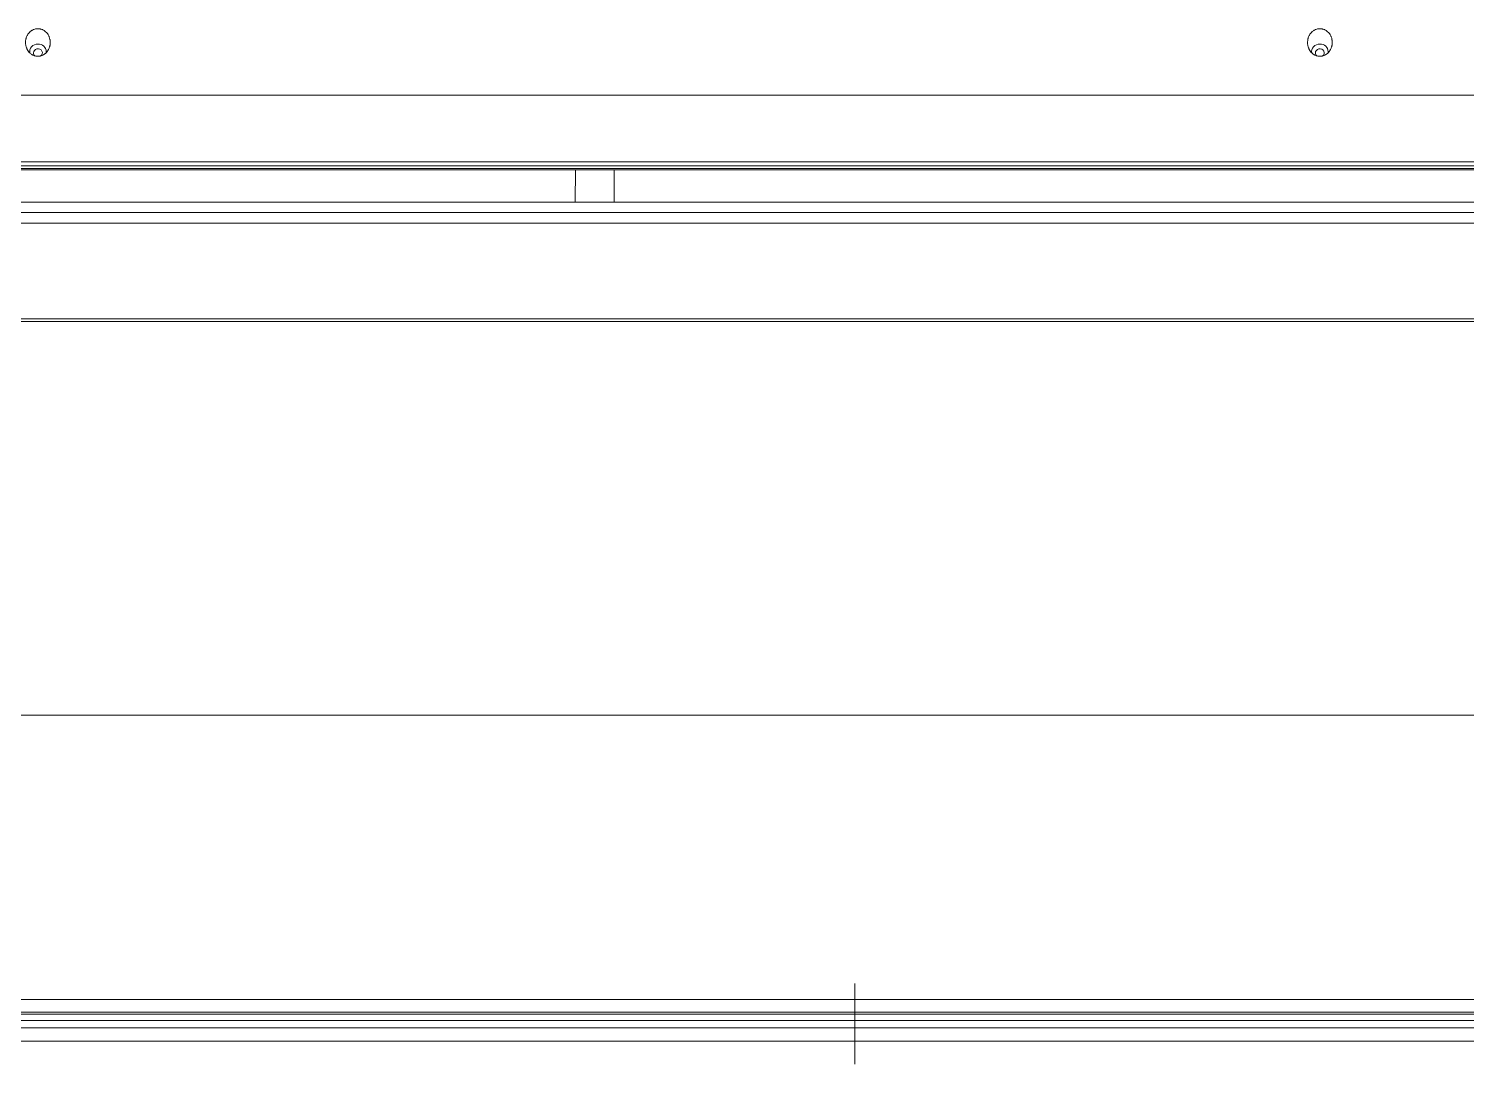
# Model space of a CAD drawing. Header units: millimetres. Extents: x 70151 to 230897, y 35202 to 113211.
# Drawn here: x 173021.1 to 173132.6, y 76550.4 to 76630.7 of the extents above; entities that cross this region are included whole.
import ezdxf

# ---------------------------------------------------------------- set-up
doc = ezdxf.new("R2010")
doc.units = ezdxf.units.MM
doc.header["$LTSCALE"] = 50
doc.layers.add('2-con', color=2, linetype='Continuous')
doc.layers.add('mark-B', color=2, linetype='Continuous', lineweight=20)

# ---------------------------------------------------------------- blocks, each defined once
blk = doc.blocks.new('무풍1way 일반')
at = {"layer": 'mark-B'}
for p, q in [((-290.77, -332.68), (-290.77, -337.43)), ((-290.77, -337.57), (-290.77, -332.93)), ((-290.77, -333.08), (-290.77, -335.12)), ((-290.77, -333.78), (-290.77, -333.1)), ((-290.77, -333.44), (-290.77, -338.93)), ((-290.77, -334.62), (-290.77, -333.56)), ((-290.77, -335.68), (-290.77, -333.78)), ((-290.77, -333.79), (-290.77, -334.37)), ((-290.77, -333.93), (-290.77, -337.94)), ((-290.77, -338.1), (-290.77, -334.6)), ((-290.77, -335.12), (-290.77, -335.73)), ((-290.77, -337.43), (-290.77, -338.28)), ((-290.77, -338.03), (-290.77, -337.57)), ((-272.12, -402.05), (-272.13, -399.52)), ((-272.12, -402.05), (-272.13, -399.52)), ((-269.11, -402.05), (-269.09, -399.52)), ((-269.11, -402.05), (-269.09, -399.52))]:
    blk.add_line(p, q, dxfattribs=at)
for centre, major_axis, start_param, end_param in [((-326.84, -411.21), (-0.641, 0), 6.140244, 6.283185), ((-326.84, -411.21), (-0.641, 0), 0, 1.570794), ((-326.84, -411.11), (0.346, 0), 2.274711, 6.283185), ((-326.84, -411.21), (-0.641, 0), 1.570794, 3.322627), ((-326.84, -411.11), (0.346, 0), 0, 0.786376), ((-227.44, -411.21), (-0.641, 0), 6.140244, 6.283185), ((-227.44, -411.21), (-0.641, 0), 0, 1.570794), ((-227.44, -411.11), (0.346, 0), 2.274711, 6.283185), ((-227.44, -411.21), (-0.641, 0), 1.570794, 3.322627), ((-227.44, -411.11), (0.346, 0), 0, 0.786376)]:
    blk.add_ellipse(centre, major_axis=major_axis, ratio=0.913545, start_param=start_param, end_param=end_param, dxfattribs=at)
for points, knots in [([(-416.54, -334.47), (-405.85, -334.47), (-395.16, -334.47), (-373.79, -334.47), (-363.1, -334.47), (-331.04, -334.47), (-309.67, -334.47), (-245.55, -334.47), (-202.8, -334.47), (-160.05, -334.47)], [0, 0, 0, 0, 0.125, 0.125, 0.25, 0.25, 0.5, 0.5, 1, 1, 1, 1]), ([(-160.05, -335.49), (-202.8, -335.49), (-245.55, -335.49), (-309.67, -335.49), (-331.04, -335.49), (-363.1, -335.49), (-373.79, -335.49), (-395.16, -335.49), (-405.85, -335.49), (-416.54, -335.49)], [0, 0, 0, 0, 0.5, 0.5, 0.75, 0.75, 0.875, 0.875, 1, 1, 1, 1]), ([(-413.4, -336.06), (-413.07, -336.06), (-412.73, -336.06), (-411.06, -336.06), (-409.72, -336.06), (-403.03, -336.06), (-397.67, -336.06), (-370.9, -336.06), (-349.47, -336.06), (-273.69, -336.06), (-219.33, -336.06), (-164.97, -336.06)], [0, 0, 0, 0, 0.004042, 0.004042, 0.020209, 0.020209, 0.084879, 0.084879, 0.343558, 0.343558, 1, 1, 1, 1]), ([(-413.4, -336.06), (-413.07, -336.06), (-412.73, -336.06), (-411.06, -336.06), (-409.72, -336.06), (-403.03, -336.06), (-397.67, -336.06), (-370.9, -336.06), (-349.47, -336.06), (-273.69, -336.06), (-219.33, -336.06), (-164.97, -336.06)], [0, 0, 0, 0, 0.004042, 0.004042, 0.020209, 0.020209, 0.084879, 0.084879, 0.343558, 0.343558, 1, 1, 1, 1]), ([(0, -337.7), (-37.52, -337.7), (-112.55, -337.7), (-206.33, -337.7), (-281.36, -337.7), (-337.64, -337.7), (-384.53, -337.7), (-417.35, -337.7), (-435.94, -337.7), (-445.14, -337.7), (-449.65, -337.7)], [0, 0, 0, 0, 0.250292, 0.500585, 0.625731, 0.750877, 0.876023, 0.938597, 0.969883, 1, 1, 1, 1]), ([(0, -337.7), (-37.52, -337.7), (-112.55, -337.7), (-206.33, -337.7), (-281.36, -337.7), (-337.64, -337.7), (-384.53, -337.7), (-417.35, -337.7), (-435.94, -337.7), (-445.14, -337.7), (-449.65, -337.7)], [0, 0, 0, 0, 0.250292, 0.500585, 0.625731, 0.750877, 0.876023, 0.938597, 0.969883, 1, 1, 1, 1]), ([(-456.22, -359.74), (-451.47, -359.74), (-441.96, -359.74), (-422.95, -359.74), (-389.69, -359.74), (-342.16, -359.74), (-285.14, -359.74), (-209.1, -359.74), (-114.05, -359.74), (-38.02, -359.74), (0, -359.74)], [0, 0, 0, 0, 0.03125, 0.0625, 0.125, 0.25, 0.375, 0.5, 0.75, 1, 1, 1, 1]), ([(-456.22, -359.74), (-451.47, -359.74), (-441.96, -359.74), (-422.95, -359.74), (-389.69, -359.74), (-342.16, -359.74), (-285.14, -359.74), (-209.1, -359.74), (-114.05, -359.74), (-38.02, -359.74), (0, -359.74)], [0, 0, 0, 0, 0.03125, 0.0625, 0.125, 0.25, 0.375, 0.5, 0.75, 1, 1, 1, 1]), ([(0, -390.48), (-70.86, -390.48), (-141.72, -390.48), (-248.01, -390.48), (-301.15, -390.48), (-363.15, -390.48), (-394.15, -390.48), (-411.87, -390.48), (-420.73, -390.48), (-425.15, -390.48)], [0, 0, 0, 0, 0.5, 0.5, 0.75, 0.875, 0.9375, 0.96875, 1, 1, 1, 1]), ([(0, -390.48), (-70.86, -390.48), (-141.72, -390.48), (-248.01, -390.48), (-301.15, -390.48), (-363.15, -390.48), (-394.15, -390.48), (-411.87, -390.48), (-420.73, -390.48), (-425.15, -390.48)], [0, 0, 0, 0, 0.5, 0.5, 0.75, 0.875, 0.9375, 0.96875, 1, 1, 1, 1]), ([(0, -397.9), (-35.56, -397.9), (-106.68, -397.9), (-213.36, -397.9), (-302.26, -397.9), (-364.49, -397.9), (-395.6, -397.9), (-413.38, -397.9), (-422.27, -397.9), (-426.72, -397.9)], [0, 0, 0, 0, 0.25, 0.5, 0.75, 0.875, 0.9375, 0.96875, 1, 1, 1, 1]), ([(0, -397.9), (-35.56, -397.9), (-106.68, -397.9), (-213.36, -397.9), (-302.26, -397.9), (-364.49, -397.9), (-395.6, -397.9), (-413.38, -397.9), (-422.27, -397.9), (-426.72, -397.9)], [0, 0, 0, 0, 0.25, 0.5, 0.75, 0.875, 0.9375, 0.96875, 1, 1, 1, 1]), ([(-426.89, -398.74), (-422.45, -398.74), (-418, -398.74), (-409.11, -398.74), (-404.66, -398.74), (-391.32, -398.74), (-382.43, -398.74), (-355.74, -398.74), (-302.38, -398.74), (-249.02, -398.74), (-142.3, -398.74), (-71.15, -398.74), (0, -398.74)], [0, 0, 0, 0, 0.03125, 0.03125, 0.0625, 0.0625, 0.125, 0.125, 0.25, 0.5, 0.5, 1, 1, 1, 1]), ([(-426.89, -398.74), (-422.45, -398.74), (-418, -398.74), (-409.11, -398.74), (-404.66, -398.74), (-391.32, -398.74), (-382.43, -398.74), (-355.74, -398.74), (-302.38, -398.74), (-249.02, -398.74), (-142.3, -398.74), (-71.15, -398.74), (0, -398.74)], [0, 0, 0, 0, 0.03125, 0.03125, 0.0625, 0.0625, 0.125, 0.125, 0.25, 0.5, 0.5, 1, 1, 1, 1]), ([(-426.89, -402.05), (-422.44, -402.05), (-418, -402.05), (-409.1, -402.05), (-404.66, -402.05), (-391.32, -402.05), (-382.42, -402.05), (-355.74, -402.05), (-337.96, -402.05), (-284.59, -402.05), (-249.02, -402.05), (-142.3, -402.05), (-71.15, -402.05), (0, -402.05)], [0, 0, 0, 0, 0.03125, 0.03125, 0.0625, 0.0625, 0.125, 0.125, 0.25, 0.25, 0.5, 0.5, 1, 1, 1, 1]), ([(0, -402.14), (-71.15, -402.14), (-142.3, -402.14), (-249.02, -402.14), (-284.59, -402.14), (-337.95, -402.14), (-355.74, -402.14), (-382.42, -402.14), (-391.31, -402.14), (-404.65, -402.14), (-409.1, -402.14), (-417.99, -402.14), (-422.44, -402.14), (-426.89, -402.14)], [0, 0, 0, 0, 0.5, 0.5, 0.75, 0.75, 0.875, 0.875, 0.9375, 0.9375, 0.96875, 0.96875, 1, 1, 1, 1]), ([(-325.97, -411.49), (-325.94, -411.55), (-325.92, -411.61), (-325.9, -411.71), (-325.9, -411.74), (-325.89, -411.79), (-325.89, -411.81), (-325.89, -411.84), (-325.89, -411.86), (-325.88, -411.94), (-325.89, -412.01), (-325.9, -412.11), (-325.91, -412.14), (-325.92, -412.19), (-325.92, -412.2), (-325.93, -412.24), (-325.93, -412.25), (-325.96, -412.33), (-325.98, -412.39), (-326.03, -412.48), (-326.05, -412.51), (-326.07, -412.55), (-326.08, -412.57), (-326.1, -412.59), (-326.11, -412.61), (-326.16, -412.67), (-326.21, -412.72), (-326.28, -412.78), (-326.31, -412.8), (-326.35, -412.83), (-326.36, -412.84), (-326.39, -412.86), (-326.41, -412.87), (-326.48, -412.91), (-326.54, -412.93), (-326.64, -412.96), (-326.67, -412.97), (-326.73, -412.98), (-326.77, -412.98), (-326.87, -412.99), (-326.93, -412.98), (-327.02, -412.97), (-327.03, -412.96), (-327.06, -412.96), (-327.08, -412.95), (-327.13, -412.94), (-327.16, -412.93), (-327.22, -412.9), (-327.25, -412.89), (-327.31, -412.85), (-327.34, -412.83), (-327.42, -412.78), (-327.47, -412.73), (-327.56, -412.63), (-327.6, -412.58), (-327.65, -412.5), (-327.67, -412.47), (-327.69, -412.42), (-327.7, -412.41), (-327.71, -412.38), (-327.72, -412.36), (-327.75, -412.29), (-327.77, -412.22), (-327.78, -412.14), (-327.78, -412.12), (-327.79, -412.09), (-327.79, -412.07), (-327.8, -412.02), (-327.8, -411.99), (-327.8, -411.89), (-327.8, -411.83), (-327.79, -411.74), (-327.79, -411.73), (-327.78, -411.7), (-327.78, -411.68), (-327.77, -411.63), (-327.76, -411.6), (-327.73, -411.5), (-327.7, -411.44), (-327.67, -411.37), (-327.66, -411.35), (-327.64, -411.33), (-327.63, -411.31), (-327.61, -411.27), (-327.59, -411.24), (-327.53, -411.16), (-327.48, -411.12), (-327.42, -411.06), (-327.41, -411.05), (-327.38, -411.03), (-327.37, -411.02), (-327.32, -410.99), (-327.3, -410.97), (-327.21, -410.93), (-327.15, -410.9), (-327.07, -410.88), (-327.05, -410.87), (-327.02, -410.87), (-327, -410.86), (-326.95, -410.85), (-326.89, -410.85), (-326.82, -410.85), (-326.77, -410.85), (-326.75, -410.85), (-326.72, -410.86), (-326.71, -410.86), (-326.62, -410.87), (-326.56, -410.89), (-326.48, -410.93), (-326.47, -410.93), (-326.44, -410.95), (-326.39, -410.97), (-326.32, -411.02), (-326.27, -411.06), (-326.24, -411.09), (-326.22, -411.1), (-326.2, -411.13), (-326.19, -411.14), (-326.13, -411.2), (-326.09, -411.25), (-326.05, -411.32), (-326.04, -411.34), (-326.02, -411.37), (-326.01, -411.4), (-325.99, -411.43), (-325.98, -411.46), (-325.97, -411.47), (-325.97, -411.49)], [0, 0, 0, 0, 0.03125, 0.03125, 0.046875, 0.046875, 0.054687, 0.054687, 0.0625, 0.0625, 0.09375, 0.09375, 0.109375, 0.109375, 0.117187, 0.117187, 0.125, 0.125, 0.15625, 0.15625, 0.171875, 0.171875, 0.179687, 0.179687, 0.1875, 0.1875, 0.21875, 0.21875, 0.234375, 0.234375, 0.242187, 0.242187, 0.25, 0.25, 0.28125, 0.28125, 0.296875, 0.296875, 0.3125, 0.3125, 0.34375, 0.34375, 0.351562, 0.351562, 0.359375, 0.359375, 0.375, 0.375, 0.390625, 0.390625, 0.40625, 0.40625, 0.4375, 0.4375, 0.46875, 0.46875, 0.484375, 0.484375, 0.492187, 0.492187, 0.5, 0.5, 0.53125, 0.53125, 0.539062, 0.539062, 0.546875, 0.546875, 0.5625, 0.5625, 0.59375, 0.59375, 0.601562, 0.601562, 0.609375, 0.609375, 0.625, 0.625, 0.65625, 0.65625, 0.664062, 0.664062, 0.671875, 0.671875, 0.6875, 0.6875, 0.71875, 0.71875, 0.726562, 0.726562, 0.734375, 0.734375, 0.75, 0.75, 0.78125, 0.78125, 0.789062, 0.789062, 0.796875, 0.796875, 0.8125, 0.828125, 0.828125, 0.835937, 0.835937, 0.84375, 0.84375, 0.875, 0.875, 0.882812, 0.882812, 0.890625, 0.90625, 0.921875, 0.921875, 0.929687, 0.929687, 0.9375, 0.9375, 0.96875, 0.96875, 0.976562, 0.976562, 0.984375, 0.992187, 0.992187, 1, 1, 1, 1]), ([(-226.56, -411.49), (-226.53, -411.55), (-226.51, -411.61), (-226.49, -411.71), (-226.49, -411.74), (-226.48, -411.79), (-226.48, -411.81), (-226.48, -411.84), (-226.48, -411.86), (-226.48, -411.94), (-226.48, -412.01), (-226.49, -412.11), (-226.5, -412.14), (-226.51, -412.19), (-226.51, -412.2), (-226.52, -412.24), (-226.52, -412.25), (-226.55, -412.33), (-226.57, -412.39), (-226.62, -412.48), (-226.64, -412.51), (-226.66, -412.55), (-226.67, -412.57), (-226.69, -412.59), (-226.7, -412.61), (-226.75, -412.67), (-226.8, -412.72), (-226.87, -412.78), (-226.9, -412.8), (-226.94, -412.83), (-226.95, -412.84), (-226.98, -412.86), (-227, -412.87), (-227.07, -412.91), (-227.13, -412.93), (-227.23, -412.96), (-227.26, -412.97), (-227.33, -412.98), (-227.36, -412.98), (-227.46, -412.99), (-227.52, -412.98), (-227.61, -412.97), (-227.62, -412.96), (-227.66, -412.96), (-227.67, -412.95), (-227.72, -412.94), (-227.75, -412.93), (-227.81, -412.9), (-227.84, -412.89), (-227.9, -412.85), (-227.93, -412.83), (-228.01, -412.78), (-228.06, -412.73), (-228.15, -412.63), (-228.19, -412.58), (-228.24, -412.5), (-228.26, -412.47), (-228.28, -412.42), (-228.29, -412.41), (-228.3, -412.38), (-228.31, -412.36), (-228.34, -412.29), (-228.36, -412.22), (-228.37, -412.14), (-228.38, -412.12), (-228.38, -412.09), (-228.38, -412.07), (-228.39, -412.02), (-228.39, -411.99), (-228.4, -411.89), (-228.39, -411.83), (-228.38, -411.74), (-228.38, -411.73), (-228.37, -411.7), (-228.37, -411.68), (-228.36, -411.63), (-228.35, -411.6), (-228.32, -411.5), (-228.3, -411.44), (-228.26, -411.37), (-228.25, -411.35), (-228.23, -411.33), (-228.22, -411.31), (-228.2, -411.27), (-228.18, -411.24), (-228.12, -411.16), (-228.07, -411.12), (-228.01, -411.06), (-228, -411.05), (-227.97, -411.03), (-227.96, -411.02), (-227.92, -410.99), (-227.89, -410.97), (-227.8, -410.93), (-227.74, -410.9), (-227.66, -410.88), (-227.64, -410.87), (-227.61, -410.87), (-227.59, -410.86), (-227.55, -410.85), (-227.48, -410.85), (-227.41, -410.85), (-227.36, -410.85), (-227.35, -410.85), (-227.31, -410.86), (-227.3, -410.86), (-227.21, -410.87), (-227.15, -410.89), (-227.07, -410.93), (-227.06, -410.93), (-227.03, -410.95), (-226.99, -410.97), (-226.92, -411.02), (-226.86, -411.06), (-226.83, -411.09), (-226.81, -411.1), (-226.79, -411.13), (-226.78, -411.14), (-226.72, -411.2), (-226.68, -411.25), (-226.64, -411.32), (-226.63, -411.34), (-226.61, -411.37), (-226.6, -411.4), (-226.58, -411.43), (-226.57, -411.46), (-226.56, -411.47), (-226.56, -411.49)], [0, 0, 0, 0, 0.03125, 0.03125, 0.046875, 0.046875, 0.054687, 0.054687, 0.0625, 0.0625, 0.09375, 0.09375, 0.109375, 0.109375, 0.117187, 0.117187, 0.125, 0.125, 0.15625, 0.15625, 0.171875, 0.171875, 0.179687, 0.179687, 0.1875, 0.1875, 0.21875, 0.21875, 0.234375, 0.234375, 0.242187, 0.242187, 0.25, 0.25, 0.28125, 0.28125, 0.296875, 0.296875, 0.3125, 0.3125, 0.34375, 0.34375, 0.351563, 0.351563, 0.359375, 0.359375, 0.375, 0.375, 0.390625, 0.390625, 0.40625, 0.40625, 0.4375, 0.4375, 0.46875, 0.46875, 0.484375, 0.484375, 0.492188, 0.492188, 0.5, 0.5, 0.53125, 0.53125, 0.539063, 0.539063, 0.546875, 0.546875, 0.5625, 0.5625, 0.59375, 0.59375, 0.601563, 0.601563, 0.609375, 0.609375, 0.625, 0.625, 0.65625, 0.65625, 0.664063, 0.664063, 0.671875, 0.671875, 0.6875, 0.6875, 0.71875, 0.71875, 0.726563, 0.726563, 0.734375, 0.734375, 0.75, 0.75, 0.78125, 0.78125, 0.789063, 0.789063, 0.796875, 0.796875, 0.8125, 0.828125, 0.828125, 0.835938, 0.835938, 0.84375, 0.84375, 0.875, 0.875, 0.882813, 0.882813, 0.890625, 0.90625, 0.921875, 0.921875, 0.929688, 0.929688, 0.9375, 0.9375, 0.96875, 0.96875, 0.976563, 0.976563, 0.984375, 0.992188, 0.992188, 1, 1, 1, 1])]:
    blk.add_open_spline(points, degree=3, knots=knots, dxfattribs=at)
for points, degree in [([(-164.96, -336.56), (-247.78, -336.56), (-330.6, -336.56), (-413.41, -336.56)], 3), ([(-164.96, -336.56), (-247.78, -336.56), (-330.6, -336.56), (-413.41, -336.56)], 3), ([(-449.65, -336.71), (-299.77, -336.71), (-149.88, -336.71), (0, -336.71)], 3), ([(-449.65, -336.71), (-299.77, -336.71), (-149.88, -336.71), (0, -336.71)], 3), ([(-425.15, -390.27), (-283.44, -390.27), (-141.72, -390.27), (0, -390.27)], 3), ([(-425.15, -390.27), (-283.44, -390.27), (-141.72, -390.27), (0, -390.27)], 3), ([(-426.89, -399.52), (-213.45, -399.52), (0, -399.52)], 2), ([(-426.89, -399.52), (-213.45, -399.52), (0, -399.52)], 2), ([(-427.34, -402.34), (-284.89, -402.34), (-142.45, -402.34), (0, -402.34)], 3), ([(0, -402.66), (-142.45, -402.66), (-284.89, -402.66), (-427.34, -402.66)], 3), ([(0, -407.82), (-145.51, -407.82), (-291.01, -407.82), (-436.52, -407.82)], 3)]:
    blk.add_open_spline(points, degree=degree, dxfattribs=at)
blk = doc.blocks.new('dpdjzjs')
at = {"layer": 'mark-B', "rotation": 180}
blk.add_blockref('무풍1way 일반', (172794.41, 96209.73), dxfattribs=at)

msp = doc.modelspace()

# ---------------------------------------------------------------- block references
at = {"layer": '2-con'}
msp.add_blockref('dpdjzjs', (0, -19992.04), dxfattribs=at)

doc.saveas('drawing.dxf')
